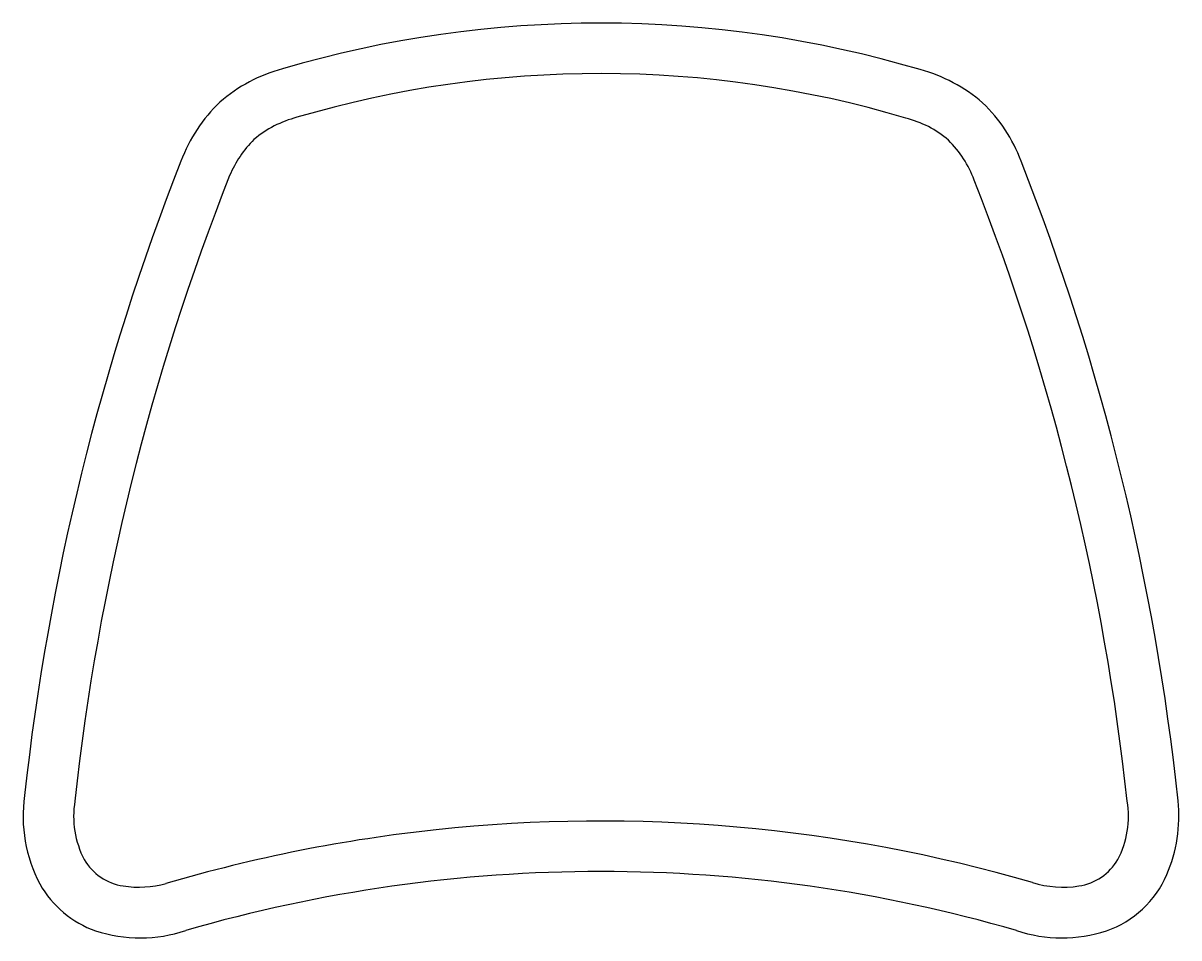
# Model space of a CAD drawing. Extents: x 1753 to 1798.7, y 2349.4 to 2385.6.
import ezdxf

# ---------------------------------------------------------------- set-up
doc = ezdxf.new("R2010")
doc.units = 0
doc.layers.get('0').update_dxf_attribs({"linetype": 'CONTINUOUS'})

msp = doc.modelspace()

# ---------------------------------------------------------------- linework, layer by layer
at = {"color": 0}
for centre, radius, start, end in [((1775.801, 2341.063), 44.496, 73.467, 106.3985), ((1764.822, 2377.777), 6.178, 104.8421, 131.0449), ((1786.848, 2377.716), 6.217, 48.961, 74.9422), ((1775.801, 2341.142), 42.421, 73.4435, 106.4218), ((1765.05, 2377.933), 6.216, 133.5779, 159.619), ((1786.71, 2377.958), 6.131, 20.4293, 46.4995), ((1764.879, 2377.669), 4.299, 104.4206, 130.1013), ((1786.86, 2377.742), 4.19, 49.485, 75.7811), ((1765.263, 2377.795), 4.465, 134.9206, 157.1843), ((1786.433, 2377.779), 4.453, 20.6558, 44.9949), ((1849.335, 2344.578), 96.86, 158.4867, 173.8229), ((1702.343, 2344.578), 96.86, 6.05485, 21.5133), ((1849.329, 2344.58), 94.853, 158.3815, 173.82358), ((1702.349, 2344.58), 94.853, 6.17642, 21.50348), ((1758.696, 2354.181), 5.718, 171.7645, 207.8896), ((1758.678, 2354.181), 3.701, 170.5978, 207.4903), ((1793, 2354.181), 3.701, 332.5097, 9.4022), ((1792.885, 2354.182), 5.81, 336.6099, 6.0549), ((1775.83, 2292.946), 61.051, 73.75584, 96.12469), ((1775.705, 2293.684), 60.304, 96.08168, 106.44836), ((1757.278, 2353.591), 2.191, 210.6954, 261.0362), ((1794.4, 2353.591), 2.191, 278.9638, 329.3046), ((1775.841, 2292.994), 59.004, 73.83483, 106.16898), ((1794.487, 2353.489), 4.065, 289.2997, 336.6099), ((1757.191, 2353.489), 4.065, 209.1889, 250.7003), ((1757.556, 2355.59), 4.209, 261.545, 284.7864), ((1794.122, 2355.59), 4.209, 253.2245, 278.455), ((1757.612, 2355.103), 5.729, 252.0602, 288.2918), ((1794.068, 2355.075), 5.702, 251.6015, 288.0115)]:
    msp.add_arc(centre, radius, start, end, dxfattribs=at)

doc.saveas('drawing.dxf')
